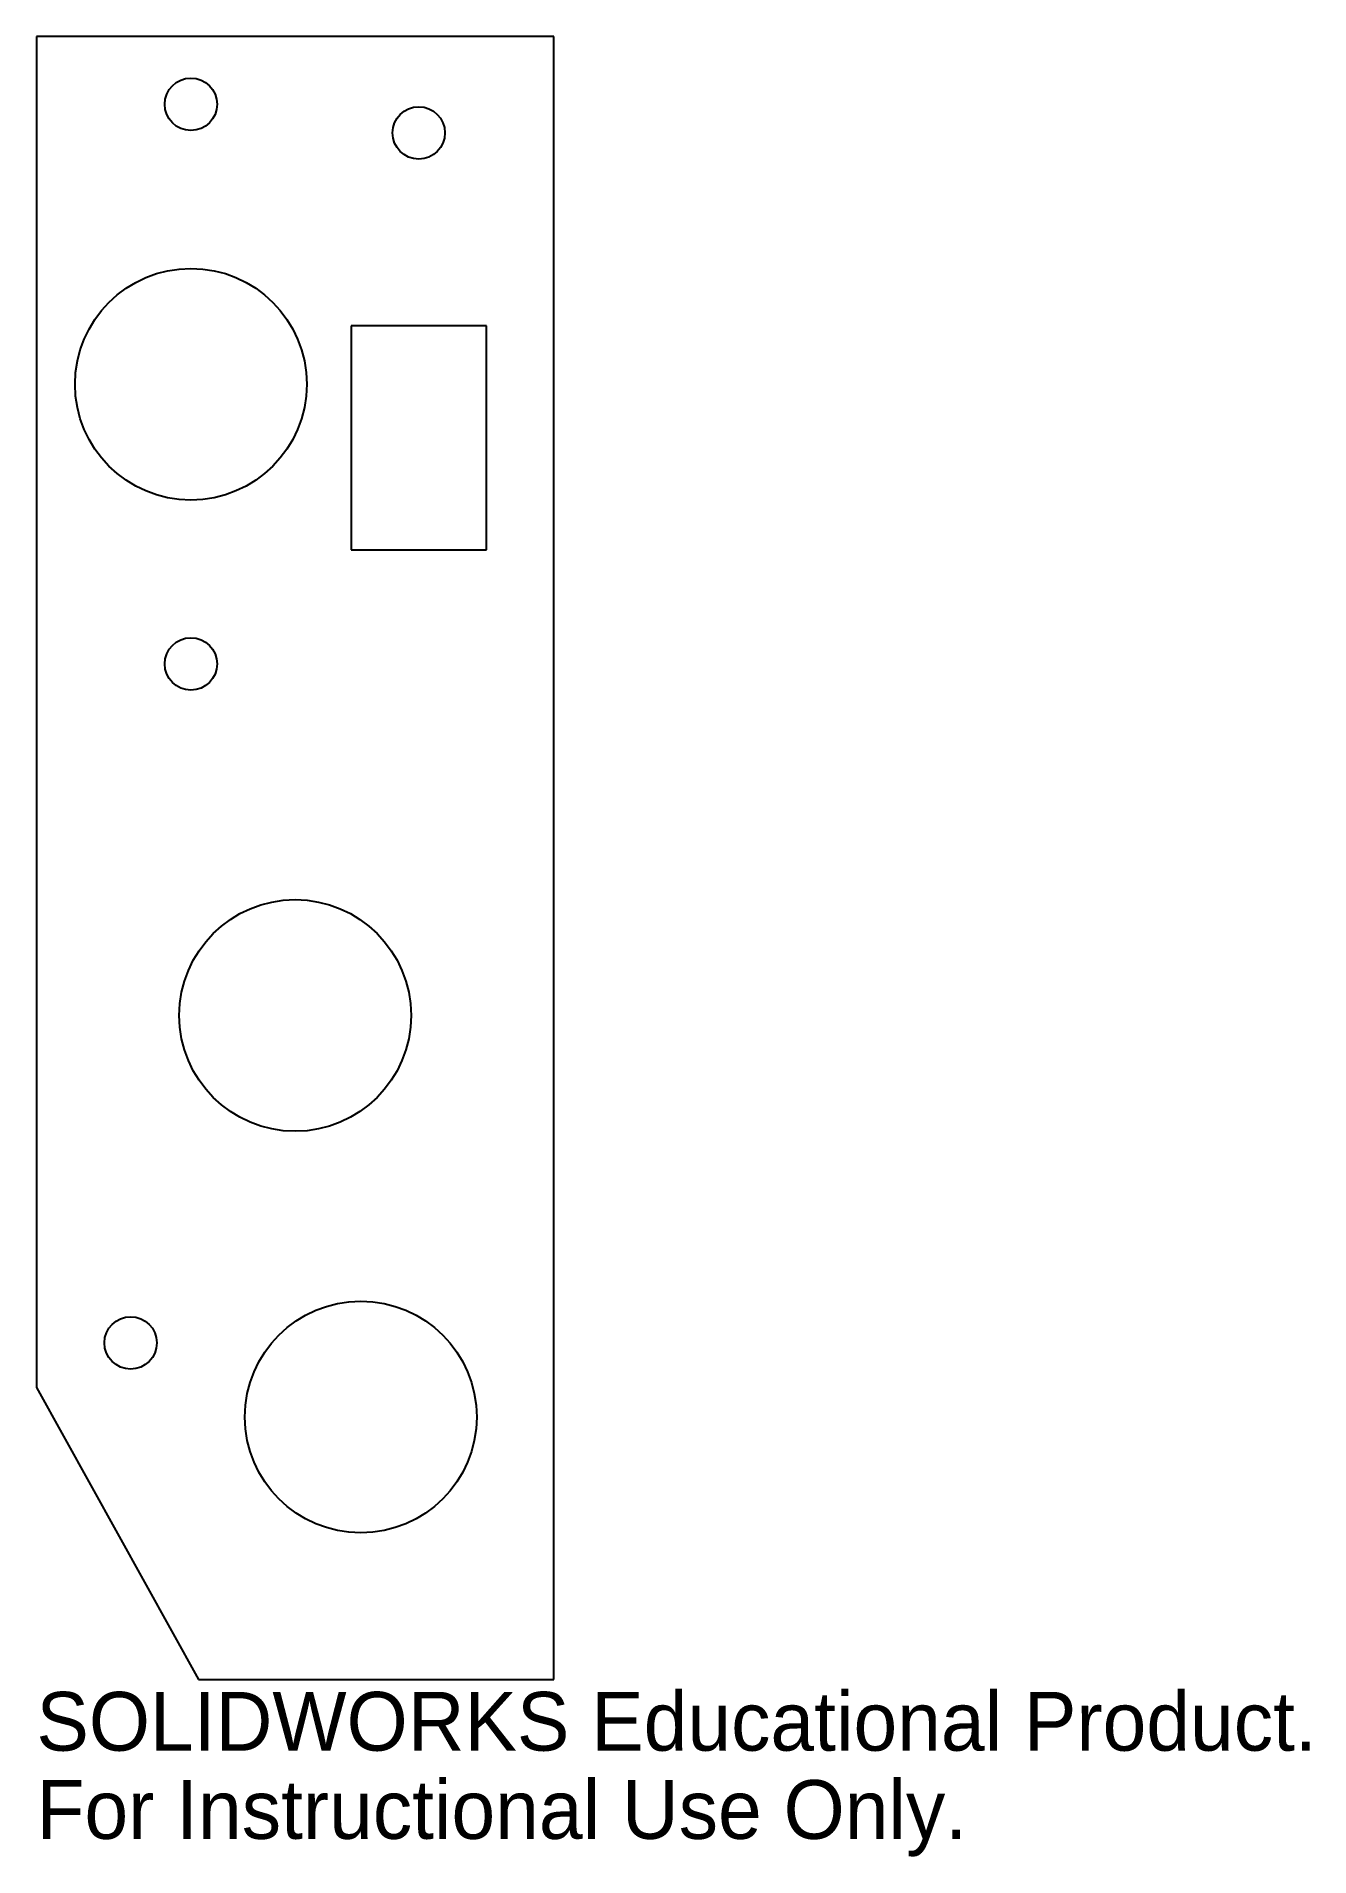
# Model space of a CAD drawing. Header units: inches. Extents: x -1.74 to 2.38, y -4.83 to 1.06.
import ezdxf

# ---------------------------------------------------------------- set-up
doc = ezdxf.new("R2010")
doc.units = ezdxf.units.IN
doc.header["$MEASUREMENT"] = 0
doc.styles.add('SLDTEXTSTYLE0', font='Arail.ttf')

msp = doc.modelspace()

# ---------------------------------------------------------------- linework, layer by layer
at = {"color": 1, "linetype": 'Continuous', "lineweight": 25}
for p, q in [((-0.0625, 1.0625), (-1.7375, 1.0625)), ((-1.7375, 1.0625), (-1.7375, -3.3125)), ((-0.0625, -4.2575), (-0.0625, 1.0625)), ((-0.2812, 0.125), (-0.7188, 0.125)), ((-0.7188, 0.125), (-0.7188, -0.6)), ((-0.2812, -0.6), (-0.2812, 0.125)), ((-0.7188, -0.6), (-0.2812, -0.6)), ((-1.7375, -3.3125), (-1.2125, -4.2575)), ((-1.2125, -4.2575), (-0.0625, -4.2575))]:
    msp.add_line(p, q, dxfattribs=at)
for centre, radius in [((-1.2375, 0.8427), 0.0848), ((-0.5, 0.75), 0.0847), ((-1.2375, -0.0638), 0.375), ((-1.2375, -0.9693), 0.0847), ((-0.9, -2.1075), 0.375), ((-0.6875, -3.4075), 0.375), ((-1.4325, -3.1675), 0.0848)]:
    msp.add_circle(centre, radius, dxfattribs=at)

# ---------------------------------------------------------------- texts
at = {"color": 7, "linetype": 'Continuous', "char_height": 0.1903, "attachment_point": 1, "style": 'SLDTEXTSTYLE0'}
for s, insert in [('SOLIDWORKS Educational Product.', (-1.7375, -4.2976)), ('For Instructional Use Only.', (-1.7375, -4.5831))]:
    msp.add_mtext(s, dxfattribs=dict(at, insert=insert))

doc.saveas('drawing.dxf')
